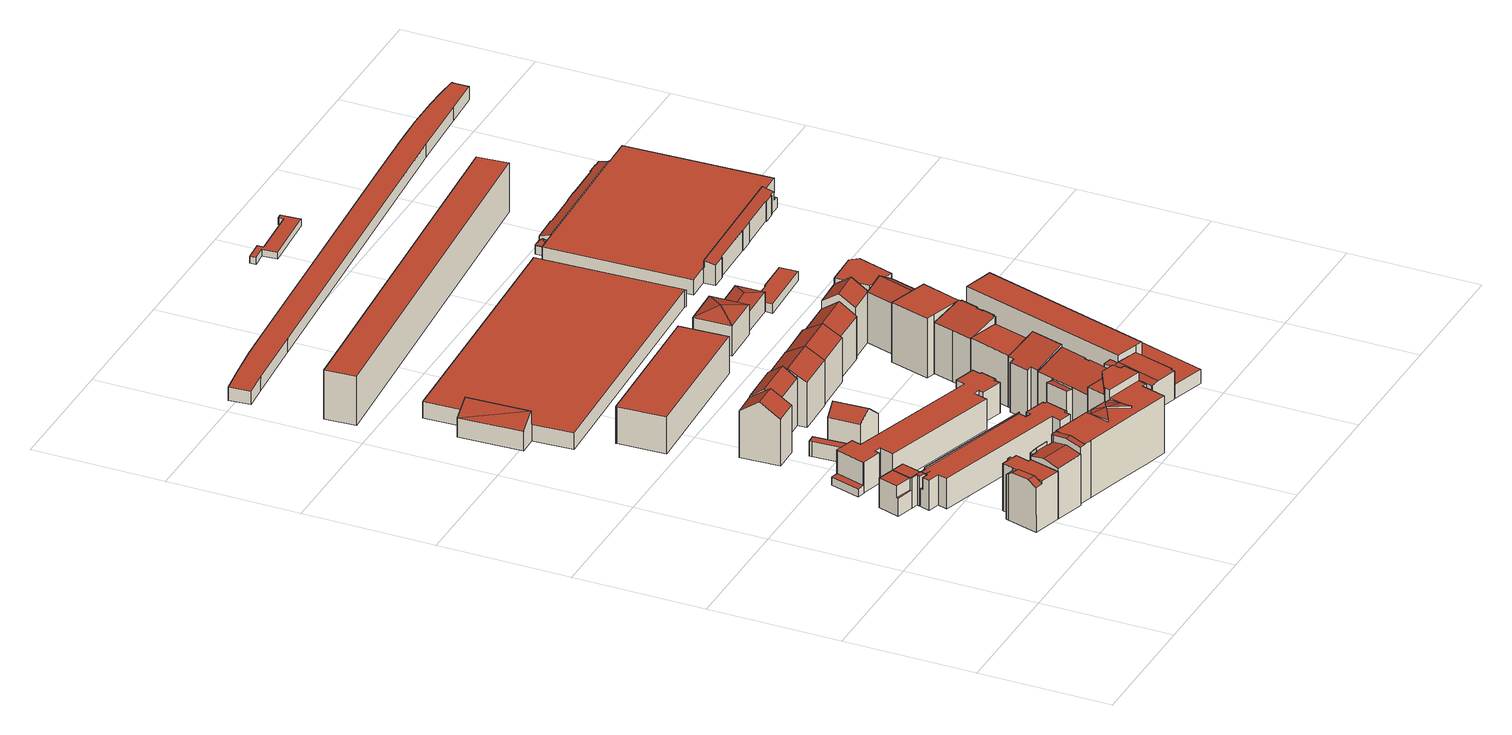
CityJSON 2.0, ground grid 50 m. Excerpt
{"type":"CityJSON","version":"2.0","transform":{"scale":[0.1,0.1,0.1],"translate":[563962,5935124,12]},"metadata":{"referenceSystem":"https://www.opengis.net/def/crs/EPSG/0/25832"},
"CityObjects":{
"building1":{"type":"Building","attributes":{"Gemeindeschluessel":"02000000","Geometrietyp2DReferenz":"3000","function":"31001_1120","roofType":"1000","measuredHeight":19.29,"storeysAboveGround":5},"geometry":[{"type":"MultiSurface","lod":"2","boundaries":[[[0,1,2,3,4]],[[2,5,6,3]],[[5,7,8,9,10,6]],[[11,10,9,12]],[[0,13,1]],[[7,14,8]],[[15,16,17,18]],[[18,17,19,20]],[[21,22,23,24]],[[24,23,25,26]],[[26,25,27,28]],[[28,27,29,30]],[[30,29,31,32]],[[15,18,20,33,11,12,34,21,24,26,28,30,32]],[[11,33,4,3,6,10]],[[7,5,2,1]],[[16,15,32,31]],[[22,21,34,14]],[[34,12,9,8,14]],[[33,20,19,13,0,4]],[[22,14,7,1,13,19,17,16,31,29,27,25,23]]],"semantics":{"surfaces":[{"type":"RoofSurface"},{"type":"WallSurface"},{"type":"GroundSurface"}],"values":[0,0,0,1,1,1,1,1,1,1,1,1,1,2,1,1,1,1,1,1,0]}}]},
"building2":{"type":"Building","attributes":{"Gemeindeschluessel":"02000000","Geometrietyp2DReferenz":"3000","function":"51009_1610","roofType":"1000","measuredHeight":11.69},"geometry":[{"type":"MultiSurface","lod":"2","boundaries":[[[35,36,37,38]],[[39,40,41,42]],[[42,41,43,44]],[[44,43,45,46]],[[46,45,47,48]],[[48,47,36,35]],[[49,50,40,39]],[[50,49,38,37]],[[38,49,39,42,44,46,48,35]],[[50,37,36,47,45,43,41,40]]],"semantics":{"surfaces":[{"type":"WallSurface"},{"type":"GroundSurface"},{"type":"RoofSurface"}],"values":[0,0,0,0,0,0,0,0,1,2]}}]},
"building3":{"type":"Building","attributes":{"Gemeindeschluessel":"02000000","Geometrietyp2DReferenz":"3000","function":"31001_1120","roofType":"3100","measuredHeight":21.27,"storeysAboveGround":5},"geometry":[{"type":"MultiSurface","lod":"2","boundaries":[[[51,52,53,54]],[[55,56,57,58]],[[58,57,59,60]],[[61,62,54,53]],[[63,51,54,62]],[[64,65,55,58,60,66,67,68,69]],[[70,71,72,73]],[[74,63,62,59,57,56,72,71,75]],[[70,73,65,64]],[[64,69,75,71,70]],[[67,66,53,52]],[[74,75,69,68]],[[68,67,52,51,63,74]],[[66,60,59,62,61,53]],[[55,65,73,72,56]]],"semantics":{"surfaces":[{"type":"RoofSurface"},{"type":"WallSurface"},{"type":"GroundSurface"}],"values":[0,1,1,1,1,2,0,0,1,1,1,1,1,1,1]}}]},
"building4":{"type":"Building","attributes":{"Gemeindeschluessel":"02000000","Geometrietyp2DReferenz":"3000","function":"31001_2460","roofType":"1000","measuredHeight":3.11,"storeysAboveGround":1},"geometry":[{"type":"MultiSurface","lod":"2","boundaries":[[[76,77,78,79,80]],[[81,82,83,84,85]],[[81,80,79,82]],[[82,79,78,83]],[[83,78,77,84]],[[84,77,76,85]],[[85,76,80,81]]],"semantics":{"surfaces":[{"type":"RoofSurface"},{"type":"GroundSurface"},{"type":"WallSurface"}],"values":[0,1,2,2,2,2,2]}}]},
"building5":{"type":"Building","attributes":{"Gemeindeschluessel":"02000000","Geometrietyp2DReferenz":"3000","function":"31001_1010","roofType":"1000","measuredHeight":12.43,"storeysAboveGround":4},"geometry":[{"type":"MultiSurface","lod":"2","boundaries":[[[86,87,88,89,90,91,92,93,94,95,96,97]],[[98,99,100,101,102,103,104,105]],[[103,106,107,104]],[[100,108,109,101]],[[110,96,95,111]],[[111,95,94,112]],[[112,94,93,113]],[[113,93,92,114]],[[114,92,91,115]],[[115,91,90,116]],[[116,90,89,117]],[[117,89,88,118]],[[118,88,87,119]],[[120,86,97,121]],[[122,123,124,125]],[[126,127,128,129]],[[130,131,132,133]],[[134,135,136,137]],[[137,136,138,139]],[[99,140,108,100]],[[130,133,126,129,141,142,143,144,145,146,147,148,149,150,110,111,112,113,114,115,116,117,118,119,122,125,151,134,137,139]],[[152,153,154,128,127,132,131,138,136,135,155,124,123,120,121,156,109,108,140,157]],[[158,147,146,105,104,107]],[[106,103,102,149,148,159]],[[152,157,144,143]],[[109,156,150,149,102,101]],[[154,153,142,141]],[[138,131,130,139]],[[146,145,98,105]],[[145,144,157,140,99,98]],[[155,135,134,151]],[[132,127,126,133]],[[128,154,141,129]],[[124,155,151,125]],[[122,119,87,86,120,123]],[[110,150,156,121,97,96]],[[153,152,143,142]],[[159,148,147,158]],[[159,158,107,106]]],"semantics":{"surfaces":[{"type":"RoofSurface"},{"type":"WallSurface"},{"type":"GroundSurface"}],"values":[0,0,1,1,1,1,1,1,1,1,1,1,1,1,1,1,1,1,1,1,2,0,1,1,1,1,1,1,1,1,1,1,1,1,1,1,1,1,0]}}]},
"building6":{"type":"Building","attributes":{"Gemeindeschluessel":"02000000","Geometrietyp2DReferenz":"3000","function":"31001_1010","roofType":"3100","measuredHeight":23.42,"storeysAboveGround":6},"geometry":[{"type":"MultiSurface","lod":"2","boundaries":[[[160,161,162,163]],[[161,160,164,165]],[[166,163,162,167]],[[168,165,164,169]],[[167,162,161,165,168]],[[169,164,160,163,166]],[[169,166,167,168]]],"semantics":{"surfaces":[{"type":"RoofSurface"},{"type":"WallSurface"},{"type":"GroundSurface"}],"values":[0,0,1,1,1,1,2]}}]},
"building7":{"type":"Building","attributes":{"Gemeindeschluessel":"02000000","Geometrietyp2DReferenz":"3000","function":"31001_1010","roofType":"1000","measuredHeight":5.92,"storeysAboveGround":2},"geometry":[{"type":"MultiSurface","lod":"2","boundaries":[[[170,171,172,173]],[[174,175,171,170]],[[176,177,175,174]],[[177,176,178,179]],[[172,179,178,173]],[[174,170,173,178,176]],[[171,175,177,179,172]]],"semantics":{"surfaces":[{"type":"WallSurface"},{"type":"GroundSurface"},{"type":"RoofSurface"}],"values":[0,0,0,0,0,1,2]}}]},
"building8":{"type":"Building","attributes":{"Gemeindeschluessel":"02000000","Geometrietyp2DReferenz":"3000","function":"31001_1120","roofType":"1000","measuredHeight":25.65,"storeysAboveGround":7},"geometry":[{"type":"MultiSurface","lod":"2","boundaries":[[[180,181,182,183,184]],[[182,185,186,187,188,189,183]],[[190,191,192]],[[193,194,195,191]],[[190,196,193,191]],[[197,198,199]],[[200,201,202,196]],[[203,204,205]],[[204,206,207,208]],[[209,210,211]],[[212,213,214,215,216,217,218,219,220]],[[221,222,223,224,225]],[[226,189,188,227]],[[227,188,187,228]],[[180,229,181]],[[185,230,186]],[[195,231,191]],[[232,233,234,235]],[[236,192,191]],[[237,205,190,192,236]],[[196,190,205,237,200]],[[238,199,198,239]],[[240,202,201]],[[200,237,205,201]],[[204,203,241]],[[241,203,205,237]],[[242,243,244,245]],[[245,244,246,247]],[[247,246,248,249]],[[211,207,206,209]],[[225,218,217,221]],[[250,216,215,251]],[[251,215,214,252]],[[252,214,213,253]],[[254,212,220,255]],[[256,224,223,257]],[[257,223,222,258]],[[193,196,259,260,261,262,239,198,197,194]],[[263,208,207,211,210,219,264,265,266]],[[267,268,269,270,249,248,271,272,273,274,275,276]],[[275,274,273,272,271,248,246,244,243,254,255,204,241,237,236,191,231,230,185,277,181,229]],[[278,242,245,247,249,270,269,268,267,276,279,280,281,226,227,228,282,232,235,283,284,285,286,262,261,260,259,287,266,265,264,288,256,257,258,289,250,251,252,253]],[[187,186,230,290,233,232,282,228]],[[262,286,285,284,291,292,293,239]],[[202,240,263,266,287,259,196]],[[221,217,216,250,289,258,222]],[[219,218,225,224,256,288,264]],[[254,243,242,278,253,213,212]],[[206,204,255,220,219,210,209]],[[294,291,284,283,235,234]],[[231,195,194,197,199,238,290,230]],[[279,276,275,229,180,184,280]],[[277,185,182,181]],[[184,183,189,226,281,280]],[[204,208,263,240,201,205]],[[238,239,293,292,291,294,234,233,290]]],"semantics":{"surfaces":[{"type":"RoofSurface"},{"type":"WallSurface"},{"type":"GroundSurface"}],"values":[0,0,0,0,0,0,0,0,0,0,0,0,1,1,1,1,1,1,1,1,1,1,1,1,1,1,1,1,1,1,1,1,1,1,1,1,1,1,1,1,0,2,1,1,1,1,1,1,1,1,1,1,1,1,0,0]}}]},
"building9":{"type":"Building","attributes":{"Gemeindeschluessel":"02000000","Geometrietyp2DReferenz":"3000","function":"31001_1010","roofType":"3100","measuredHeight":16.15,"storeysAboveGround":4},"geometry":[{"type":"MultiSurface","lod":"2","boundaries":[[[295,296,297,298]],[[296,299,300,297]],[[301,295,298,302]],[[303,300,299,304]],[[304,299,296,295,301]],[[302,298,297,300,303]],[[302,303,304,301]]],"semantics":{"surfaces":[{"type":"RoofSurface"},{"type":"WallSurface"},{"type":"GroundSurface"}],"values":[0,0,1,1,1,1,2]}}]},
"building10":{"type":"Building","attributes":{"Gemeindeschluessel":"02000000","Geometrietyp2DReferenz":"3000","function":"31001_1010","roofType":"1000","measuredHeight":12.03,"storeysAboveGround":4},"geometry":[{"type":"MultiSurface","lod":"2","boundaries":[[[305,306,307,308]],[[309,310,311,312]],[[312,311,313,314]],[[315,316,317,318]],[[318,317,319,320]],[[321,322,323,324]],[[325,326,327,328]],[[329,330,331,332]],[[332,331,333,334]],[[334,333,335,336]],[[336,335,337,338]],[[338,337,339,340]],[[340,339,326,325]],[[341,342,343,344]],[[329,332,334,336,338,340,325,328,345,321,324,315,318,320,305,308,309,312,314,346,347,348,341,344]],[[319,317,316,323,322,349,327,326,339,337,335,333,331,330,343,342,350,351,352,313,311,310,307,306]],[[351,350,348,347]],[[327,349,345,328]],[[343,330,329,344]],[[350,342,341,348]],[[323,316,315,324]],[[349,322,321,345]],[[352,351,347,346]],[[313,352,346,314]],[[319,306,305,320]],[[307,310,309,308]]],"semantics":{"surfaces":[{"type":"WallSurface"},{"type":"GroundSurface"},{"type":"RoofSurface"}],"values":[0,0,0,0,0,0,0,0,0,0,0,0,0,0,1,2,0,0,0,0,0,0,0,0,0,0]}}]},
"building11":{"type":"Building","attributes":{"Gemeindeschluessel":"02000000","Geometrietyp2DReferenz":"3000","function":"31001_1010","roofType":"1000","measuredHeight":3.65},"geometry":[{"type":"MultiSurface","lod":"2","boundaries":[[[353,354,355,356]],[[354,357,358,359,360,361,355]],[[362,363,357,354,353]],[[364,361,360,365]],[[362,366,363]],[[358,367,359]],[[368,369,370,371]],[[372,373,374,375]],[[375,374,376,377]],[[368,371,378,379,364,365,380,372,375,377]],[[369,368,377,376]],[[373,372,380,381]],[[378,371,370,366,362,353]],[[358,357,363]],[[380,365,360,359,367,381]],[[379,378,353,356]],[[364,379,356,355,361]],[[358,363,366,370,369,376,374,373,381,367]]],"semantics":{"surfaces":[{"type":"RoofSurface"},{"type":"WallSurface"},{"type":"GroundSurface"}],"values":[0,0,0,1,1,1,1,1,1,2,1,1,1,1,1,1,1,0]}}]},
"building12":{"type":"Building","attributes":{"Gemeindeschluessel":"02000000","Geometrietyp2DReferenz":"3000","function":"31001_1010","roofType":"3100","measuredHeight":22.36,"storeysAboveGround":6},"geometry":[{"type":"MultiSurface","lod":"2","boundaries":[[[382,383,384,385]],[[386,385,384,387]],[[388,386,387,389]],[[390,389,387,384,383]],[[391,388,389,390]],[[386,388,391,382,385]],[[391,390,383,382]]],"semantics":{"surfaces":[{"type":"RoofSurface"},{"type":"WallSurface"},{"type":"GroundSurface"}],"values":[0,1,2,1,1,1,0]}}]},
"building13":{"type":"Building","attributes":{"Gemeindeschluessel":"02000000","Geometrietyp2DReferenz":"3000","function":"31001_2010","roofType":"1000","measuredHeight":14.52,"storeysAboveGround":3},"geometry":[{"type":"MultiSurface","lod":"2","boundaries":[[[392,393,394,395,396]],[[397,398,399,400,401]],[[397,396,395,398]],[[398,395,394,399]],[[399,394,393,400]],[[400,393,392,401]],[[401,392,396,397]]],"semantics":{"surfaces":[{"type":"RoofSurface"},{"type":"GroundSurface"},{"type":"WallSurface"}],"values":[0,1,2,2,2,2,2]}}]},
"building14":{"type":"Building","attributes":{"Gemeindeschluessel":"02000000","Geometrietyp2DReferenz":"3000","function":"31001_1010","roofType":"3100","measuredHeight":21.73,"storeysAboveGround":5},"geometry":[{"type":"MultiSurface","lod":"2","boundaries":[[[402,403,404,405]],[[406,407,408,403,402]],[[387,405,404,409]],[[410,408,407,411]],[[411,407,406,389]],[[389,406,402,405,387]],[[409,404,403,408,410]],[[409,410,411,389,387]]],"semantics":{"surfaces":[{"type":"RoofSurface"},{"type":"WallSurface"},{"type":"GroundSurface"}],"values":[0,0,1,1,1,1,1,2]}}]},
"building15":{"type":"Building","attributes":{"Gemeindeschluessel":"02000000","Geometrietyp2DReferenz":"3000","function":"31001_1120","roofType":"9999","measuredHeight":23.42,"storeysAboveGround":6},"geometry":[{"type":"MultiSurface","lod":"2","boundaries":[[[412,413,414,415]],[[413,416,417,418]],[[418,414,413]],[[250,419,420,258]],[[421,422,423,424]],[[424,423,425,426]],[[426,425,427,428]],[[429,430,431,432]],[[432,431,433,434]],[[421,424,426,428,250,258,435,436,437,429,432,434]],[[427,425,423,422,433,431,430,438,439,440,420,419]],[[429,437,417,416,438,430]],[[433,422,421,434]],[[439,438,416,413,412]],[[427,419,250,428]],[[420,440,435,258]],[[436,435,440,439,412,415]],[[437,436,415,414,418,417]]],"semantics":{"surfaces":[{"type":"RoofSurface"},{"type":"WallSurface"},{"type":"GroundSurface"}],"values":[0,0,1,1,1,1,1,1,1,2,0,1,1,1,1,1,1,1]}}]},
"building16":{"type":"Building","attributes":{"Gemeindeschluessel":"02000000","Geometrietyp2DReferenz":"3000","function":"31001_1010","roofType":"2100","measuredHeight":24.28,"storeysAboveGround":6},"geometry":[{"type":"MultiSurface","lod":"2","boundaries":[[[441,442,443,444]],[[444,443,445,446]],[[447,448,449,450]],[[450,449,451,452]],[[452,451,453,454]],[[454,453,442,441]],[[448,447,455,456]],[[456,455,446,445]],[[446,455,447,450,452,454,441,444]],[[456,445,443,442,453,451,449,448]]],"semantics":{"surfaces":[{"type":"WallSurface"},{"type":"GroundSurface"},{"type":"RoofSurface"}],"values":[0,0,0,0,0,0,0,0,1,2]}}]},
"building17":{"type":"Building","attributes":{"Gemeindeschluessel":"02000000","Geometrietyp2DReferenz":"3000","function":"31001_1120","roofType":"3100","measuredHeight":21.5,"storeysAboveGround":5},"geometry":[{"type":"MultiSurface","lod":"2","boundaries":[[[403,457,458,459]],[[457,403,460,461]],[[462,459,458,463]],[[464,461,460,465]],[[463,458,457,461,464]],[[465,460,403,459,462]],[[465,462,463,464]]],"semantics":{"surfaces":[{"type":"RoofSurface"},{"type":"WallSurface"},{"type":"GroundSurface"}],"values":[0,0,1,1,1,1,2]}}]},
"building18":{"type":"Building","attributes":{"Gemeindeschluessel":"02000000","Geometrietyp2DReferenz":"3000","function":"31001_2010","roofType":"1000","measuredHeight":11.88,"storeysAboveGround":2},"geometry":[{"type":"MultiSurface","lod":"2","boundaries":[[[466,467,468]],[[469,470,467,471]],[[472,473,474,475]],[[475,474,476,477]],[[477,476,478,479]],[[480,481,482,483,484,485,472,475,477,479]],[[486,469,471,487,478,476,474,473,488,489]],[[490,482,481,466,468]],[[481,480,487,471,467,466]],[[488,473,472,485]],[[478,487,480,479]],[[486,489,484,483]],[[489,488,485,484]],[[483,482,490,470,469,486]],[[490,468,467,470]]],"semantics":{"surfaces":[{"type":"RoofSurface"},{"type":"WallSurface"},{"type":"GroundSurface"}],"values":[0,1,1,1,1,2,0,1,1,1,1,1,1,1,0]}}]},
"building19":{"type":"Building","attributes":{"Gemeindeschluessel":"02000000","Geometrietyp2DReferenz":"3000","function":"31001_1120","roofType":"1000","measuredHeight":20.37,"storeysAboveGround":6},"geometry":[{"type":"MultiSurface","lod":"2","boundaries":[[[491,492,493,494,495]],[[455,496,497,498,447]],[[455,495,494,496]],[[496,494,493,497]],[[497,493,492,498]],[[498,492,491,447]],[[447,491,495,455]]],"semantics":{"surfaces":[{"type":"RoofSurface"},{"type":"GroundSurface"},{"type":"WallSurface"}],"values":[0,1,2,2,2,2,2]}}]},
"building20":{"type":"Building","attributes":{"Gemeindeschluessel":"02000000","Geometrietyp2DReferenz":"3000","function":"31001_2010","roofType":"1000","measuredHeight":10.9,"storeysAboveGround":3},"geometry":[{"type":"MultiSurface","lod":"2","boundaries":[[[499,500,501,502,503,504,505]],[[506,507,508,509,501,500]],[[503,510,511,512,513]],[[503,502,510]],[[514,499,505,515]],[[516,509,508,517]],[[517,508,507,518]],[[518,507,506,519]],[[520,512,511,521]],[[503,513,504]],[[514,515,520,521,522,516,517,518,519]],[[514,519,506,500,499]],[[516,522,502,501,509]],[[522,521,511,510,502]],[[520,515,505,504,513,512]]],"semantics":{"surfaces":[{"type":"RoofSurface"},{"type":"WallSurface"},{"type":"GroundSurface"}],"values":[0,0,0,1,1,1,1,1,1,1,2,1,1,1,1]}}]},
"building21":{"type":"Building","attributes":{"Gemeindeschluessel":"02000000","Geometrietyp2DReferenz":"3000","function":"31001_1120","roofType":"3100","measuredHeight":20.92,"storeysAboveGround":5},"geometry":[{"type":"MultiSurface","lod":"2","boundaries":[[[523,524,525,526,527]],[[528,529,530,525,524,531]],[[532,527,526,533]],[[534,530,529,535]],[[535,529,528,536]],[[536,528,531,537]],[[537,531,524,523,538]],[[533,526,525,530,534]],[[538,523,527,532]],[[538,532,533,534,535,536,537]]],"semantics":{"surfaces":[{"type":"RoofSurface"},{"type":"WallSurface"},{"type":"GroundSurface"}],"values":[0,0,1,1,1,1,1,1,1,2]}}]},
"building22":{"type":"Building","attributes":{"Gemeindeschluessel":"02000000","Geometrietyp2DReferenz":"3000","function":"31001_1010","roofType":"2100","measuredHeight":23.41,"storeysAboveGround":6},"geometry":[{"type":"MultiSurface","lod":"2","boundaries":[[[497,539,540,496]],[[498,541,539,497]],[[542,543,541,498]],[[542,544,545,543]],[[546,547,545,544]],[[546,548,549,547]],[[549,548,550,551]],[[550,552,553,551]],[[552,554,555,553]],[[556,557,555,554]],[[556,558,559,557]],[[559,558,560,561]],[[560,562,563,561]],[[563,562,564,565]],[[566,565,564,567]],[[540,566,567,496]],[[556,554,552,550,548,546,544,542,498,497,496,567,564,562,560,558]],[[539,541,543,545,547,549,551,553,555,557,559,561,563,565,566,540]]],"semantics":{"surfaces":[{"type":"WallSurface"},{"type":"GroundSurface"},{"type":"RoofSurface"}],"values":[0,0,0,0,0,0,0,0,0,0,0,0,0,0,0,0,1,2]}}]},
"building23":{"type":"Building","attributes":{"Gemeindeschluessel":"02000000","Geometrietyp2DReferenz":"3000","function":"31001_2010","roofType":"1000","measuredHeight":23.45,"storeysAboveGround":6},"geometry":[{"type":"MultiSurface","lod":"2","boundaries":[[[568,569,570,571,572]],[[573,574,575,576,577]],[[576,569,568,577]],[[573,572,571,574]],[[574,571,570,575]],[[575,570,569,576]],[[573,577,568,572]]],"semantics":{"surfaces":[{"type":"RoofSurface"},{"type":"GroundSurface"},{"type":"WallSurface"}],"values":[0,1,2,2,2,2,2]}}]},
"building24":{"type":"Building","attributes":{"Gemeindeschluessel":"02000000","Geometrietyp2DReferenz":"3000","function":"31001_2010","roofType":"3500","measuredHeight":14.18,"storeysAboveGround":3},"geometry":[{"type":"MultiSurface","lod":"2","boundaries":[[[578,579,580]],[[581,578,580]],[[582,578,581]],[[579,578,582,583]],[[584,580,579,585]],[[586,581,580,584]],[[587,582,581,586]],[[588,583,582,587]],[[588,587,586,584,585]],[[588,585,579,583]]],"semantics":{"surfaces":[{"type":"RoofSurface"},{"type":"WallSurface"},{"type":"GroundSurface"}],"values":[0,0,0,0,1,1,1,1,2,1]}}]},
"building25":{"type":"Building","attributes":{"Gemeindeschluessel":"02000000","Geometrietyp2DReferenz":"3000","function":"31001_2100","roofType":"1000","measuredHeight":5.51,"storeysAboveGround":2},"geometry":[{"type":"MultiSurface","lod":"2","boundaries":[[[589,590,591,592]],[[593,594,595,596]],[[596,595,597,598]],[[599,597,595,594,600,591,590]],[[601,589,592,602,593,596,598]],[[589,601,599,590]],[[601,598,597,599]],[[593,602,600,594]],[[602,592,591,600]]],"semantics":{"surfaces":[{"type":"WallSurface"},{"type":"RoofSurface"},{"type":"GroundSurface"}],"values":[0,0,0,1,2,0,0,0,0]}}]},
"building26":{"type":"Building","attributes":{"Gemeindeschluessel":"02000000","Geometrietyp2DReferenz":"3000","function":"31001_1010","roofType":"3100","measuredHeight":23.77,"storeysAboveGround":6},"geometry":[{"type":"MultiSurface","lod":"2","boundaries":[[[603,604,605,534]],[[603,534,533,606,607]],[[608,607,606,609,610]],[[611,533,534,605,612]],[[604,603,607,608]],[[609,606,533,611]],[[604,608,610,612,605]],[[609,611,612,610]]],"semantics":{"surfaces":[{"type":"WallSurface"},{"type":"GroundSurface"},{"type":"RoofSurface"}],"values":[0,1,0,0,0,0,2,2]}}]},
"building27":{"type":"Building","attributes":{"name":"Eisenbahn-Bundesamt","Gemeindeschluessel":"02000000","Geometrietyp2DReferenz":"3000","function":"31001_2010","roofType":"1000","measuredHeight":19.22,"storeysAboveGround":4},"geometry":[{"type":"MultiSurface","lod":"2","boundaries":[[[613,614,615,616]],[[617,618,619,620]],[[617,616,615,618]],[[618,615,614,619]],[[619,614,613,620]],[[617,620,613,616]]],"semantics":{"surfaces":[{"type":"RoofSurface"},{"type":"GroundSurface"},{"type":"WallSurface"}],"values":[0,1,2,2,2,2]}}]},
"building28":{"type":"Building","attributes":{"Gemeindeschluessel":"02000000","Geometrietyp2DReferenz":"3000","function":"31001_1010","roofType":"3100","measuredHeight":23.72,"storeysAboveGround":6},"geometry":[{"type":"MultiSurface","lod":"2","boundaries":[[[621,622,623,624]],[[625,626,627,628]],[[629,622,621,573]],[[630,625,628,629,573]],[[631,630,573,621,624]],[[629,628,627,623,622]],[[626,625,630,631]],[[626,631,624,623,627]]],"semantics":{"surfaces":[{"type":"RoofSurface"},{"type":"WallSurface"},{"type":"GroundSurface"}],"values":[0,1,1,2,1,1,1,0]}}]},
"building29":{"type":"Building","attributes":{"Gemeindeschluessel":"02000000","Geometrietyp2DReferenz":"3000","function":"31001_2010","roofType":"1000","measuredHeight":15.06,"storeysAboveGround":4},"geometry":[{"type":"MultiSurface","lod":"2","boundaries":[[[632,633,634,635]],[[636,637,638,602]],[[592,639,635,634]],[[602,638,639,592]],[[637,636,633,632]],[[636,602,592,634,633]],[[638,637,632,635,639]]],"semantics":{"surfaces":[{"type":"WallSurface"},{"type":"GroundSurface"},{"type":"RoofSurface"}],"values":[0,0,0,0,0,1,2]}}]},
"building30":{"type":"Building","attributes":{"Gemeindeschluessel":"02000000","Geometrietyp2DReferenz":"3000","function":"31001_2010","roofType":"3200","measuredHeight":8.9,"storeysAboveGround":1},"geometry":[{"type":"MultiSurface","lod":"2","boundaries":[[[640,641,642,643]],[[644,645,646,641,640]],[[642,641,646]],[[647,643,642,648]],[[649,646,645,650]],[[650,645,644,651]],[[647,648,649,650,651]],[[649,648,642,646]],[[647,651,644,640,643]]],"semantics":{"surfaces":[{"type":"RoofSurface"},{"type":"WallSurface"},{"type":"GroundSurface"}],"values":[0,0,0,1,1,1,2,1,1]}}]},
"building31":{"type":"Building","attributes":{"Gemeindeschluessel":"02000000","Geometrietyp2DReferenz":"3000","function":"31001_1120","roofType":"1000","measuredHeight":21.48,"storeysAboveGround":6},"geometry":[{"type":"MultiSurface","lod":"2","boundaries":[[[652,653,654,655,656]],[[657,658,659,660,661]],[[657,656,655,658]],[[658,655,654,659]],[[659,654,653,660]],[[660,653,652,661]],[[661,652,656,657]]],"semantics":{"surfaces":[{"type":"RoofSurface"},{"type":"GroundSurface"},{"type":"WallSurface"}],"values":[0,1,2,2,2,2,2]}}]},
"building32":{"type":"Building","attributes":{"Gemeindeschluessel":"02000000","Geometrietyp2DReferenz":"3000","function":"31001_2010","roofType":"1000","measuredHeight":3.66,"storeysAboveGround":1},"geometry":[{"type":"MultiSurface","lod":"2","boundaries":[[[662,663,664,665,666,667,668,669]],[[670,671,672,673,674,675,676,677]],[[670,669,668,671]],[[671,668,667,672]],[[672,667,666,673]],[[673,666,665,674]],[[674,665,664,675]],[[675,664,663,676]],[[676,663,662,677]],[[677,662,669,670]]],"semantics":{"surfaces":[{"type":"RoofSurface"},{"type":"GroundSurface"},{"type":"WallSurface"}],"values":[0,1,2,2,2,2,2,2,2,2]}}]},
"building33":{"type":"Building","attributes":{"Gemeindeschluessel":"02000000","Geometrietyp2DReferenz":"3000","function":"51009_1610","roofType":"1000","measuredHeight":5.26},"geometry":[{"type":"MultiSurface","lod":"2","boundaries":[[[678,679,680,681]],[[681,680,682,683]],[[683,682,684,685]],[[685,684,686,687]],[[687,686,688,689]],[[689,688,690,691]],[[691,690,692,693]],[[693,692,694,695]],[[696,697,698,699]],[[699,698,700,701]],[[701,700,702,703]],[[703,702,704,705]],[[705,704,679,678]],[[706,707,708,709]],[[709,708,710,711]],[[711,710,712,713]],[[713,712,714,715]],[[715,714,716,717]],[[717,716,697,696]],[[707,706,695,694]],[[695,706,709,711,713,715,717,696,699,701,703,705,678,681,683,685,687,689,691,693]],[[707,694,692,690,688,686,684,682,680,679,704,702,700,698,697,716,714,712,710,708]]],"semantics":{"surfaces":[{"type":"WallSurface"},{"type":"GroundSurface"},{"type":"RoofSurface"}],"values":[0,0,0,0,0,0,0,0,0,0,0,0,0,0,0,0,0,0,0,0,1,2]}}]},
"building34":{"type":"Building","attributes":{"Gemeindeschluessel":"02000000","Geometrietyp2DReferenz":"3000","function":"31001_3074","roofType":"1000","measuredHeight":2.7},"geometry":[{"type":"MultiSurface","lod":"2","boundaries":[[[718,719,720,721]],[[721,720,722,723]],[[723,722,724,725]],[[725,724,726,727]],[[727,726,728,729]],[[730,731,732,733]],[[733,732,734,735]],[[736,737,738,739]],[[735,734,737,736]],[[731,730,729,728]],[[719,718,739,738]],[[739,718,721,723,725,727,729,730,733,735,736]],[[719,738,737,734,732,731,728,726,724,722,720]]],"semantics":{"surfaces":[{"type":"WallSurface"},{"type":"GroundSurface"},{"type":"RoofSurface"}],"values":[0,0,0,0,0,0,0,0,0,0,0,1,2]}}]},
"building35":{"type":"Building","attributes":{"Gemeindeschluessel":"02000000","Geometrietyp2DReferenz":"3000","function":"31001_2010","roofType":"1000","measuredHeight":8.89,"storeysAboveGround":2},"geometry":[{"type":"MultiSurface","lod":"2","boundaries":[[[740,741,742,743]],[[741,744,742]],[[745,741,740]],[[745,744,741]],[[746,747,748,749,750,751,752,753,754,755,756,757,758,759]],[[760,761,762,763]],[[764,765,761,760]],[[765,766,762,761]],[[767,740,743,768]],[[769,770,771]],[[772,773,774,775]],[[776,777,773,772]],[[778,779,780,781]],[[781,780,782,783]],[[783,782,784,785]],[[785,784,786,787]],[[787,786,788,789]],[[789,788,790,791]],[[791,790,792,793]],[[793,792,794,795]],[[795,794,796,797]],[[745,798,799,800,744]],[[801,747,746,802]],[[803,758,757,804]],[[804,757,756,805]],[[805,756,755,806]],[[806,755,754,807]],[[807,754,753,808]],[[808,753,752,809]],[[809,752,751,810]],[[810,751,750,811]],[[811,750,749,812]],[[812,749,748,813]],[[771,762,766,769]],[[814,815,816,817]],[[817,816,818,819]],[[820,770,769,766,765,764,759,758,803]],[[821,768,743,742,744,800,779,778]],[[822,801,802,823,818,816,815,824,825,798,774,773,777]],[[820,803,804,805,806,807,808,809,810,811,812,813,826,776,772,775,821,778,781,783,785,787,789,791,793,795,797,827,828,814,817,819]],[[776,826,822,777]],[[820,819,818,823,771,770]],[[823,802,763,762,771]],[[814,828,824,815]],[[828,827,829,830,825,824]],[[746,759,764,760,763,802]],[[826,813,748,747,801,822]],[[799,798,825,830]],[[829,827,797,796]],[[774,798,745,740,767]],[[821,775,774,767,768]],[[829,796,794,792,790,788,786,784,782,780,779,800,799,830]]],"semantics":{"surfaces":[{"type":"RoofSurface"},{"type":"WallSurface"},{"type":"GroundSurface"}],"values":[0,0,0,0,0,0,0,0,0,0,1,1,1,1,1,1,1,1,1,1,1,1,1,1,1,1,1,1,1,1,1,1,1,1,1,1,1,1,0,2,1,1,1,1,1,1,1,1,1,1,1,0]}}]}
},
"vertices":[
[435,184,188],[441,205,199],[445,217,206],[414,226,206],[404,193,188],[465,285,204],[434,294,204],[467,293,199],[473,311,188],[441,320,188],[438,311,194],[438,311,13],[441,320,13],[435,184,199],[473,311,199],[536,281,13],[536,281,199],[548,278,199],[548,278,13],[514,162,199],[514,162,13],[486,353,13],[486,353,199],[520,343,199],[520,343,13],[522,352,199],[522,352,13],[535,348,199],[535,348,13],[532,339,199],[532,339,13],[552,333,199],[552,333,13],[404,193,13],[473,311,13],
[368,637,16],[368,637,133],[393,718,133],[393,718,16],[419,626,16],[419,626,133],[442,619,133],[442,619,16],[436,599,133],[436,599,16],[392,617,133],[392,617,16],[396,628,133],[396,628,16],[443,703,16],[443,703,133],
[637,260,225],[644,284,196],[591,299,196],[584,275,225],[548,278,12],[548,278,213],[578,270,213],[578,270,12],[584,274,212],[584,274,12],[584,275,196],[584,275,211],[637,260,211],[627,130,12],[514,162,12],[591,299,12],[644,284,12],[635,254,12],[662,247,12],[627,130,212],[645,191,225],[532,223,225],[514,162,212],[635,254,213],[662,247,213],
[395,826,43],[396,828,43],[429,939,43],[402,948,43],[368,835,43],[368,835,11],[402,948,11],[429,939,11],[396,828,11],[395,826,11],
[900,481,140],[908,506,87],[778,546,87],[773,528,123],[751,535,123],[756,552,87],[602,599,87],[597,582,123],[575,589,123],[580,606,87],[451,646,88],[443,621,140],[396,628,86],[389,605,86],[411,598,86],[420,626,86],[419,626,86],[420,628,86],[305,663,86],[303,657,86],[420,628,132],[305,663,132],[411,598,134],[420,626,134],[451,646,15],[580,606,15],[575,589,15],[597,582,15],[602,599,15],[756,552,15],[751,535,15],[773,528,15],[778,546,15],[908,506,15],[900,481,134],[443,621,134],[891,453,15],[891,453,134],[915,445,134],[915,445,15],[965,322,15],[965,322,134],[917,337,134],[917,337,15],[981,343,15],[981,343,134],[972,346,134],[972,346,15],[1001,439,15],[1001,439,134],[999,432,134],[999,432,15],[1007,429,134],[1007,429,15],[389,605,134],[928,372,15],[415,529,15],[425,564,15],[380,577,15],[396,628,15],[303,657,15],[328,738,15],[443,703,15],[419,626,15],[442,619,15],[921,464,15],[425,564,134],[415,529,134],[928,372,134],[921,464,134],[442,619,134],[380,577,134],[328,738,132],[443,703,132],
[432,1227,250],[529,1231,250],[525,1307,199],[428,1302,199],[436,1151,199],[533,1155,199],[428,1302,15],[525,1307,15],[533,1155,15],[436,1151,15],
[537,1083,14],[537,1083,73],[536,1092,73],[536,1092,14],[543,960,14],[543,960,73],[577,950,14],[577,950,73],[569,1094,14],[569,1094,73],
[650,123,240],[655,142,243],[668,185,250],[645,192,250],[627,130,240],[681,228,243],[687,248,240],[686,248,240],[664,254,240],[662,247,241],[887,153,250],[833,187,243],[812,112,250],[862,198,242],[861,198,242],[838,205,242],[862,197,242],[861,198,215],[845,228,215],[838,205,215],[887,153,242],[914,169,242],[930,177,242],[928,78,249],[941,122,243],[887,153,249],[955,171,237],[932,178,237],[931,177,237],[955,171,206],[962,194,206],[932,178,206],[1098,130,275],[1116,192,275],[1102,196,275],[1098,197,275],[1107,229,275],[1054,245,275],[963,195,275],[962,194,275],[955,171,275],[1054,245,247],[987,264,247],[983,266,247],[983,265,247],[963,195,247],[662,247,18],[664,254,18],[686,248,18],[650,123,243],[687,248,243],[838,205,243],[717,265,18],[717,265,89],[738,337,89],[738,337,18],[812,112,243],[887,153,243],[838,205,89],[845,228,89],[930,177,238],[928,78,243],[1088,98,18],[1088,98,243],[1074,102,243],[1074,102,18],[1071,103,243],[1071,103,18],[1044,10,243],[1044,10,18],[1107,229,18],[1098,197,18],[1102,196,18],[1116,192,18],[1098,130,243],[955,171,243],[983,265,18],[983,266,18],[987,264,18],[862,197,18],[862,198,18],[861,198,18],[845,228,18],[931,177,238],[962,194,18],[932,178,18],[931,177,18],[769,89,18],[802,79,18],[919,46,18],[952,36,18],[952,36,243],[919,46,243],[802,79,243],[769,89,243],[679,115,243],[679,115,18],[668,185,243],[1098,130,18],[650,123,18],[627,130,18],[645,192,18],[687,248,18],[794,321,18],[865,300,18],[850,248,18],[845,229,18],[930,177,18],[963,195,18],[1054,245,18],[687,248,89],[865,300,89],[850,248,89],[845,229,89],[794,321,89],
[613,939,135],[657,925,176],[651,1058,176],[608,1056,135],[702,912,135],[695,1060,135],[613,939,14],[608,1056,14],[695,1060,14],[702,912,14],
[397,827,13],[397,827,133],[396,828,133],[396,828,13],[429,939,13],[429,939,133],[431,939,133],[431,939,13],[433,944,133],[433,944,13],[503,815,13],[503,815,133],[481,822,133],[481,822,13],[473,804,133],[473,804,13],[942,621,13],[942,621,133],[486,760,133],[486,760,13],[977,649,13],[977,649,133],[983,668,133],[983,668,13],[1084,710,13],[1084,710,133],[1092,707,133],[1092,707,13],[1093,707,133],[1093,707,13],[1073,646,133],[1073,646,13],[1065,648,133],[1065,648,13],[1058,624,133],[1058,624,13],[1013,766,13],[1013,766,133],[1094,741,133],[1094,741,13],[959,675,13],[509,921,13],[498,885,13],[1002,730,13],[959,675,133],[1002,730,133],[498,885,133],[509,921,133],
[862,197,54],[870,219,58],[848,239,56],[845,228,54],[901,210,58],[905,223,56],[907,232,54],[852,247,54],[850,248,54],[895,188,54],[897,196,56],[850,248,21],[852,247,21],[895,188,56],[907,232,56],[962,194,21],[962,194,56],[931,177,56],[931,177,21],[922,282,21],[922,282,56],[981,266,56],[981,266,21],[983,265,56],[983,265,21],[862,197,21],[845,228,21],[908,232,21],[908,232,56],
[528,1254,240],[694,1262,240],[692,1315,202],[525,1307,202],[525,1307,16],[692,1315,16],[531,1203,16],[697,1209,16],[697,1209,201],[531,1203,202],
[339,1712,161],[348,1533,161],[910,1558,161],[901,1743,161],[339,1717,161],[339,1717,16],[901,1743,16],[910,1558,16],[348,1533,16],[339,1712,16],
[695,1244,234],[852,1251,234],[849,1322,193],[692,1315,193],[697,1209,214],[699,1173,193],[856,1180,193],[849,1322,16],[856,1180,16],[699,1173,16],
[1009,335,206],[1036,420,206],[1007,428,211],[981,343,211],[1036,421,206],[1007,429,206],[1007,428,206],[1107,229,252],[987,264,213],[1145,349,18],[1145,349,252],[1142,350,251],[1142,350,18],[1136,331,251],[1136,331,18],[1139,330,252],[1139,330,18],[1037,420,18],[1037,420,213],[1056,484,213],[1056,484,18],[1177,450,252],[1177,450,18],[1010,334,18],[981,343,18],[1007,429,18],[1036,421,213],[1009,335,213],[1010,334,213],
[1050,518,19],[1050,518,212],[1072,592,212],[1072,592,19],[1089,587,218],[1089,587,19],[1215,575,19],[1215,575,261],[1177,450,261],[1177,450,19],[1056,484,218],[1056,484,19],[1065,513,218],[1065,513,19],[1096,612,19],[1096,612,218],
[1010,1258,234],[1006,1329,192],[849,1322,192],[856,1180,192],[1014,1187,192],[849,1322,19],[1006,1329,19],[1014,1187,19],[856,1180,19],
[142,1968,108],[211,1971,150],[131,2207,108],[202,2212,97],[202,2212,150],[211,1971,97],[1223,1860,32],[1223,1860,97],[1214,1860,97],[1214,1860,32],[1214,1862,97],[1214,1862,32],[220,1817,97],[220,1817,32],[213,1971,32],[142,1968,32],[131,2209,32],[203,2212,32],[196,2365,32],[1202,2413,32],[203,2212,97],[213,1971,97],[1202,2413,97],[196,2365,97],[131,2209,108],
[1215,575,223],[1264,735,223],[1152,770,223],[1145,772,223],[1096,612,223],[1145,772,19],[1152,770,19],[1264,735,19],
[1265,156,124],[1296,147,129],[1350,320,129],[1349,320,129],[1327,327,126],[1317,330,124],[1264,157,124],[1376,124,129],[1381,141,129],[1386,139,129],[1433,294,129],[1349,320,126],[1359,353,126],[1328,362,126],[1317,330,126],[1265,156,20],[1264,157,20],[1433,294,20],[1386,139,20],[1381,141,20],[1376,124,20],[1328,362,20],[1359,353,20],[1349,320,20],
[1006,1329,180],[1010,1265,224],[1177,1273,224],[1174,1337,180],[1168,1337,180],[1175,1208,180],[1180,1209,180],[1180,1213,183],[1013,1201,180],[1168,1337,15],[1174,1337,15],[1180,1213,15],[1180,1209,15],[1175,1208,15],[1013,1201,15],[1006,1329,15],
[1152,770,220],[1145,772,219],[1264,735,252],[1265,735,19],[1265,735,252],[1267,744,19],[1267,744,252],[1270,743,19],[1270,743,253],[1284,789,19],[1284,789,253],[1281,789,19],[1281,789,252],[1288,814,19],[1288,814,252],[1289,816,19],[1289,816,252],[1292,815,19],[1292,815,253],[1312,882,19],[1312,882,253],[1309,883,19],[1309,883,252],[1312,892,19],[1312,892,252],[1193,929,19],[1193,929,219],[1170,852,219],[1170,852,19],
[1205,1091,250],[1159,940,250],[1193,929,250],[1312,892,250],[1358,1043,250],[1358,1043,16],[1312,892,16],[1193,929,16],[1159,940,16],[1205,1091,16],
[1078,1665,167],[1149,1740,143],[1000,1733,143],[1006,1590,143],[1156,1596,143],[1155,1601,143],[1000,1733,25],[1149,1740,25],[1006,1590,25],[1156,1596,25],[1155,1601,25],
[1386,139,4],[1386,139,59],[1433,294,59],[1433,294,4],[1491,379,4],[1491,379,59],[1518,468,59],[1518,468,4],[1631,434,59],[1631,434,4],[1528,96,59],[1463,285,59],[1528,96,4],[1463,285,4],
[1285,1219,15],[1285,1219,212],[1180,1213,211],[1292,1343,15],[1296,1215,15],[1296,1215,209],[1292,1343,211],[1294,1281,253],[1174,1337,211],[1177,1275,253],
[88,2682,200],[96,2565,200],[1572,2672,200],[1563,2790,200],[1563,2790,8],[1572,2672,8],[96,2565,8],[88,2682,8],
[1358,1043,215],[1400,1181,214],[1342,1200,253],[1301,1061,253],[1285,1219,16],[1285,1219,215],[1296,1215,222],[1296,1215,16],[1400,1181,16],[1243,1079,16],[1243,1079,215],
[1548,971,155],[1548,971,4],[1349,320,4],[1349,320,155],[1661,937,4],[1661,937,155],[1463,285,155],[1433,294,155],
[1153,1654,118],[1254,1659,118],[1305,1715,105],[1151,1708,105],[1155,1601,105],[1308,1607,105],[1310,1608,105],[1151,1708,29],[1305,1715,29],[1310,1608,29],[1308,1607,29],[1155,1601,29],
[1296,1215,235],[1400,1181,235],[1443,1319,235],[1420,1348,235],[1292,1343,235],[1292,1343,20],[1420,1348,20],[1443,1319,20],[1400,1181,20],[1296,1215,20],
[1309,1578,64],[1538,1588,64],[1535,1658,64],[1408,1653,64],[1408,1650,64],[1308,1646,64],[1310,1608,64],[1308,1607,64],[1308,1607,28],[1310,1608,28],[1308,1646,28],[1408,1650,28],[1408,1653,28],[1535,1658,28],[1538,1588,28],[1309,1578,28],
[4,2997,49],[4,2997,101],[101,3011,101],[101,3011,49],[233,3026,101],[233,3026,49],[365,3037,101],[365,3037,49],[1512,3121,101],[1512,3121,49],[1712,3134,101],[1712,3134,49],[1836,3141,101],[1836,3141,49],[1962,3141,101],[1962,3141,49],[2039,3139,101],[2039,3139,49],[1968,3060,49],[1968,3060,101],[1718,3047,101],[1718,3047,49],[372,2945,101],[372,2945,49],[108,2924,101],[108,2924,49],[11,2916,101],[11,2916,49],[2117,3134,49],[2117,3134,101],[2117,3129,101],[2117,3129,49],[2117,3126,101],[2117,3126,49],[2117,3076,101],[2117,3076,49],[2117,3074,101],[2117,3074,49],[2117,3068,101],[2117,3068,49],
[964,3328,19],[964,3328,46],[965,3304,46],[965,3304,19],[1159,3318,46],[1159,3318,19],[1158,3335,46],[1158,3335,19],[1158,3338,46],[1158,3338,19],[1177,3340,46],[1177,3340,19],[1182,3264,19],[1182,3264,46],[952,3247,46],[952,3247,19],[948,3303,46],[948,3303,19],[892,3298,19],[892,3298,46],[890,3322,46],[890,3322,19],
[1323,2421,68],[1340,2443,88],[1322,2463,68],[1321,2463,68],[1358,2464,68],[1360,2423,68],[1902,1887,123],[1383,1867,123],[1385,1825,112],[1442,1827,112],[1442,1829,112],[1631,1837,112],[1631,1834,112],[1683,1836,112],[1683,1838,112],[1836,1844,112],[1836,1841,111],[1879,1843,111],[1879,1845,112],[1903,1846,112],[1903,1865,84],[1910,1865,84],[1931,1888,74],[1902,1887,74],[1903,1846,75],[1929,1847,75],[1932,1847,74],[1321,2421,68],[1319,2462,68],[1932,1847,68],[1933,1847,68],[1931,1888,68],[1282,2419,34],[1282,2419,93],[1321,2421,93],[1321,2421,34],[1300,1866,34],[1300,1866,93],[1462,2469,34],[1462,2469,84],[1462,2466,84],[1462,2466,34],[1611,2472,84],[1611,2472,34],[1610,2474,84],[1610,2474,34],[1664,2477,84],[1664,2477,34],[1664,2474,85],[1664,2474,34],[1811,2479,85],[1811,2479,34],[1811,2483,84],[1811,2483,34],[1855,2484,84],[1855,2484,34],[1855,2481,85],[1855,2481,34],[1360,2423,93],[1360,2423,96],[1358,2464,84],[1383,1867,93],[1902,1887,93],[1879,1845,34],[1879,1843,34],[1836,1841,34],[1836,1844,34],[1683,1838,34],[1683,1836,34],[1631,1834,34],[1631,1837,34],[1442,1829,34],[1442,1827,34],[1385,1825,34],[1994,2447,34],[1994,2447,93],[2013,1893,93],[2013,1893,34],[1931,1890,93],[1931,1890,34],[1933,1847,34],[1319,2462,34],[1383,1870,93],[1931,1888,93],[1879,2443,93],[1879,2444,93],[1383,1870,34],[1878,2482,34],[1879,2443,34],[1878,2482,85],[1879,2444,96]
]}
